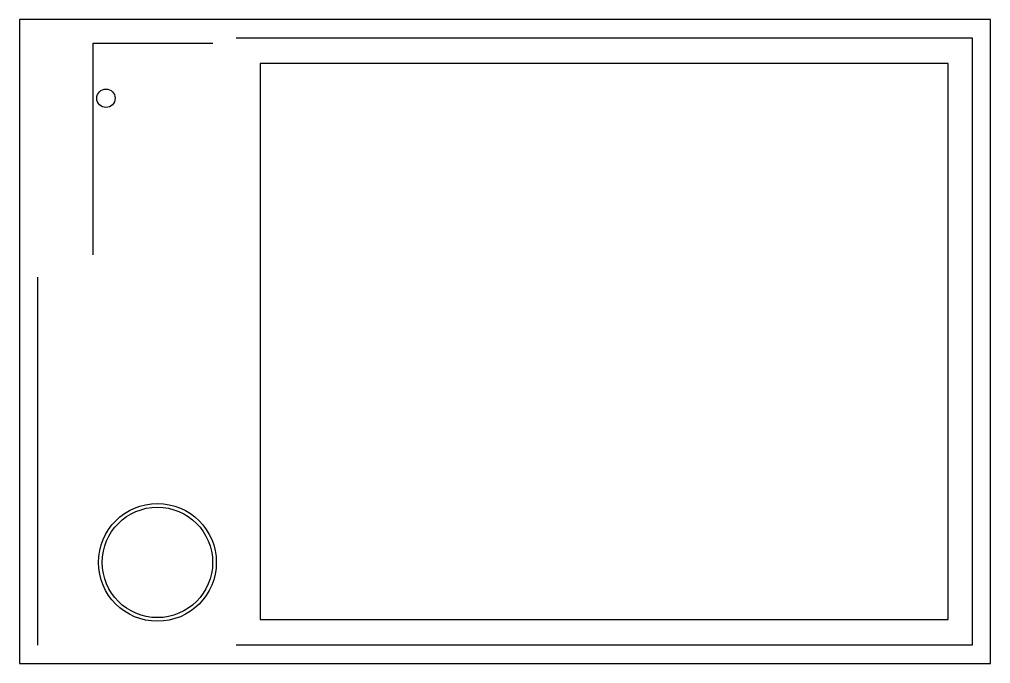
# Model space of a CAD drawing. Header units: millimetres. Extents: x -135 to 393, y -322 to 28.
import ezdxf

# ---------------------------------------------------------------- set-up
doc = ezdxf.new("R2010")
doc.units = ezdxf.units.MM
doc.layers.get('0').update_dxf_attribs({"linetype": 'CONTINUOUS'})

msp = doc.modelspace()

# ---------------------------------------------------------------- linework, layer by layer
for p, q in [((-17.25, 17.82), (382.75, 17.82)), ((382.75, 17.82), (382.75, -312.18)), ((-95, 15), (-30, 15)), ((-95, -100), (-95, 15)), ((-125.03, -312.21), (-125.03, -112.21)), ((382.75, -312.18), (-17.25, -312.18))]:
    msp.add_line(p, q)
for points in [[(392.75, 27.82), (-135.03, 27.82), (-135.03, -322.18), (392.75, -322.18)], [(369.75, 3.82), (-4.25, 3.82), (-4.25, -298.18), (369.75, -298.18)]]:
    msp.add_lwpolyline(points, close=True)
for centre, radius in [((-88, -15), 5), ((-60.03, -267.21), 32), ((-60.03, -267.21), 30)]:
    msp.add_circle(centre, radius)

doc.saveas('drawing.dxf')
